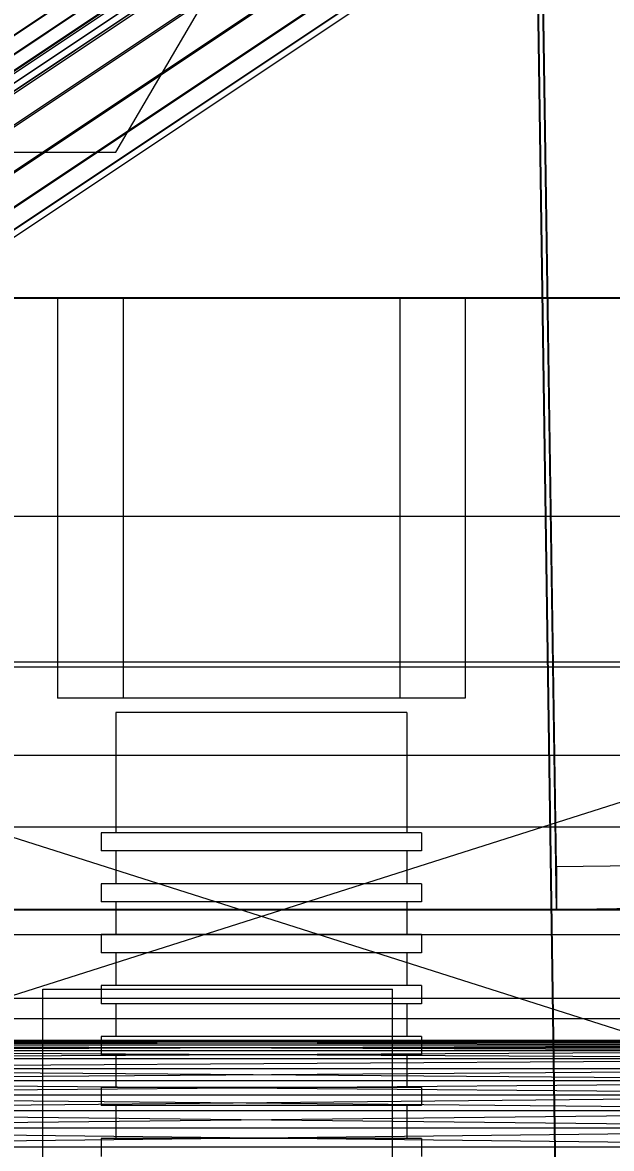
# Model space of a CAD drawing. Header units: millimetres. Extents: x -1970 to 34302, y -65268 to 6837.
# Drawn here: x 287.2 to 368.1, y -33816.9 to -33662.2 of the extents above; entities that cross this region are included whole.
import ezdxf

# ---------------------------------------------------------------- set-up
doc = ezdxf.new("R2010")
doc.units = ezdxf.units.MM
for name, color, linetype, lineweight in [('COTAS_O', 1, 'Continuous', 0), ('frontal_briquetadora', 7, 'Continuous', 0), ('frontal_C01', 7, 'Continuous', 0), ('frontal_C02', 7, 'Continuous', 0), ('frontal_dos-mix', 7, 'Continuous', 0), ('frontal_mezcladora', 7, 'Continuous', 0)]:
    doc.layers.add(name, color=color, linetype=linetype, lineweight=lineweight)
doc.dimstyles.new('R19_100', dxfattribs={"dimtxt": 250, "dimasz": 150, "dimexe": 150, "dimexo": 80, "dimgap": 100, "dimtad": 1, "dimtih": 1, "dimtoh": 1, "dimdsep": 46, "dimcen": 0.09, "dimadec": 0, "dimazin": 0, "dimtfac": 1, "dimtdec": 4, "dimtofl": 0, "dimtmove": 0, "dimatfit": 3, "dimfxl": 1, "dimtolj": 1, "dimtzin": 0, "dimarcsym": 0})

# ---------------------------------------------------------------- blocks, each defined once
blk = doc.blocks.new('*D35')
at = {"layer": 'COTAS_O', "color": 0, "lineweight": -2, "transparency": 16777216}
for p, q in [((-1725, -34320), (-1725, -33550)), ((1725, -34320), (1725, -33550)), ((-1575, -33700), (1575, -33700))]:
    blk.add_line(p, q, dxfattribs=at)
at = {"layer": 'COTAS_O', "color": 0, "transparency": 16777216}
for points in [[(-1575, -33675), (-1575, -33725), (-1725, -33700)], [(1575, -33675), (1575, -33725), (1725, -33700)]]:
    blk.add_solid(points, dxfattribs=at)
at = {"layer": 'Defpoints', "color": 0, "transparency": 16777216}
for p in [(1725, -33700), (-1725, -34400), (1725, -34400)]:
    blk.add_point(p, dxfattribs=at)

msp = doc.modelspace()

# ---------------------------------------------------------------- linework, layer by layer
at = {"layer": 'frontal_briquetadora'}
for p, q in [((292, -33700), (348, -33700)), ((292, -33700), (292, -33755)), ((339, -33700), (301, -33700)), ((301, -33700), (301, -33755)), ((339, -33700), (339, -33755)), ((348, -33700), (348, -33755)), ((430, -33820), (210, -33750)), ((210, -33750), (430, -33750)), ((430, -33750), (210, -33820)), ((348, -33755), (292, -33755)), ((339, -33755), (301, -33755)), ((301.981, -33757), (300, -33757)), ((300, -33757), (300, -33773.5)), ((307.53, -33757), (301.981, -33757)), ((315.55, -33757), (307.53, -33757)), ((324.45, -33757), (315.55, -33757)), ((332.47, -33757), (324.45, -33757)), ((338.019, -33757), (332.47, -33757)), ((340, -33757), (338.019, -33757)), ((340, -33757), (340, -33773.5)), ((300.179, -33773.5), (298, -33773.5)), ((298, -33773.5), (298, -33776)), ((301.981, -33773.5), (300, -33773.5)), ((306.283, -33773.5), (300.179, -33773.5)), ((307.53, -33773.5), (301.981, -33773.5)), ((315.105, -33773.5), (306.283, -33773.5)), ((315.55, -33773.5), (307.53, -33773.5)), ((324.895, -33773.5), (315.105, -33773.5)), ((324.45, -33773.5), (315.55, -33773.5)), ((332.47, -33773.5), (324.45, -33773.5)), ((333.717, -33773.5), (324.895, -33773.5)), ((338.019, -33773.5), (332.47, -33773.5)), ((339.821, -33773.5), (333.717, -33773.5)), ((340, -33773.5), (338.019, -33773.5)), ((342, -33773.5), (339.821, -33773.5)), ((342, -33773.5), (342, -33776)), ((300.179, -33776), (298, -33776)), ((301.981, -33776), (300, -33776)), ((300, -33776), (300, -33780.5)), ((306.283, -33776), (300.179, -33776)), ((307.53, -33776), (301.981, -33776)), ((315.105, -33776), (306.283, -33776)), ((315.55, -33776), (307.53, -33776)), ((324.895, -33776), (315.105, -33776)), ((324.45, -33776), (315.55, -33776)), ((332.47, -33776), (324.45, -33776)), ((333.717, -33776), (324.895, -33776)), ((338.019, -33776), (332.47, -33776)), ((339.821, -33776), (333.717, -33776)), ((340, -33776), (338.019, -33776)), ((342, -33776), (339.821, -33776)), ((340, -33776), (340, -33780.5)), ((300.179, -33780.5), (298, -33780.5)), ((298, -33780.5), (298, -33783)), ((301.981, -33780.5), (300, -33780.5)), ((306.283, -33780.5), (300.179, -33780.5)), ((307.53, -33780.5), (301.981, -33780.5)), ((315.105, -33780.5), (306.283, -33780.5)), ((315.55, -33780.5), (307.53, -33780.5)), ((324.895, -33780.5), (315.105, -33780.5)), ((324.45, -33780.5), (315.55, -33780.5)), ((332.47, -33780.5), (324.45, -33780.5)), ((333.717, -33780.5), (324.895, -33780.5)), ((338.019, -33780.5), (332.47, -33780.5)), ((339.821, -33780.5), (333.717, -33780.5)), ((340, -33780.5), (338.019, -33780.5)), ((342, -33780.5), (339.821, -33780.5)), ((342, -33780.5), (342, -33783)), ((300.179, -33783), (298, -33783)), ((301.981, -33783), (300, -33783)), ((300, -33783), (300, -33787.5)), ((306.283, -33783), (300.179, -33783)), ((307.53, -33783), (301.981, -33783)), ((315.105, -33783), (306.283, -33783)), ((315.55, -33783), (307.53, -33783)), ((324.895, -33783), (315.105, -33783)), ((324.45, -33783), (315.55, -33783)), ((332.47, -33783), (324.45, -33783)), ((333.717, -33783), (324.895, -33783)), ((338.019, -33783), (332.47, -33783)), ((339.821, -33783), (333.717, -33783)), ((340, -33783), (338.019, -33783)), ((342, -33783), (339.821, -33783)), ((340, -33783), (340, -33787.5)), ((300.179, -33787.5), (298, -33787.5)), ((298, -33787.5), (298, -33790)), ((301.981, -33787.5), (300, -33787.5)), ((306.283, -33787.5), (300.179, -33787.5)), ((307.53, -33787.5), (301.981, -33787.5)), ((315.105, -33787.5), (306.283, -33787.5)), ((315.55, -33787.5), (307.53, -33787.5)), ((324.895, -33787.5), (315.105, -33787.5)), ((324.45, -33787.5), (315.55, -33787.5)), ((332.47, -33787.5), (324.45, -33787.5)), ((333.717, -33787.5), (324.895, -33787.5)), ((338.019, -33787.5), (332.47, -33787.5)), ((339.821, -33787.5), (333.717, -33787.5)), ((340, -33787.5), (338.019, -33787.5)), ((342, -33787.5), (339.821, -33787.5)), ((342, -33787.5), (342, -33790)), ((300.179, -33790), (298, -33790)), ((301.981, -33790), (300, -33790)), ((300, -33790), (300, -33794.5)), ((306.283, -33790), (300.179, -33790)), ((307.53, -33790), (301.981, -33790)), ((315.105, -33790), (306.283, -33790)), ((315.55, -33790), (307.53, -33790)), ((324.895, -33790), (315.105, -33790)), ((324.45, -33790), (315.55, -33790)), ((332.47, -33790), (324.45, -33790)), ((333.717, -33790), (324.895, -33790)), ((338.019, -33790), (332.47, -33790)), ((339.821, -33790), (333.717, -33790)), ((340, -33790), (338.019, -33790)), ((342, -33790), (339.821, -33790)), ((340, -33790), (340, -33794.5)), ((290, -33795), (338, -33795)), ((290, -33845), (290, -33795)), ((300.179, -33794.5), (298, -33794.5)), ((298, -33794.5), (298, -33797)), ((301.981, -33794.5), (300, -33794.5)), ((306.283, -33794.5), (300.179, -33794.5)), ((307.53, -33794.5), (301.981, -33794.5)), ((315.105, -33794.5), (306.283, -33794.5)), ((315.55, -33794.5), (307.53, -33794.5)), ((324.895, -33794.5), (315.105, -33794.5)), ((324.45, -33794.5), (315.55, -33794.5)), ((332.47, -33794.5), (324.45, -33794.5)), ((333.717, -33794.5), (324.895, -33794.5)), ((338.019, -33794.5), (332.47, -33794.5)), ((339.821, -33794.5), (333.717, -33794.5)), ((338, -33845), (338, -33795)), ((340, -33794.5), (338.019, -33794.5)), ((342, -33794.5), (339.821, -33794.5)), ((342, -33794.5), (342, -33797)), ((300.179, -33797), (298, -33797)), ((301.981, -33797), (300, -33797)), ((300, -33797), (300, -33801.5)), ((306.283, -33797), (300.179, -33797)), ((307.53, -33797), (301.981, -33797)), ((315.105, -33797), (306.283, -33797)), ((315.55, -33797), (307.53, -33797)), ((324.895, -33797), (315.105, -33797)), ((324.45, -33797), (315.55, -33797)), ((332.47, -33797), (324.45, -33797)), ((333.717, -33797), (324.895, -33797)), ((338.019, -33797), (332.47, -33797)), ((339.821, -33797), (333.717, -33797)), ((340, -33797), (338.019, -33797)), ((342, -33797), (339.821, -33797)), ((340, -33797), (340, -33801.5)), ((430, -33802.05), (210, -33802.209)), ((430, -33802.05), (210, -33802.05)), ((430, -33802.209), (210, -33802.05)), ((300.179, -33801.5), (298, -33801.5)), ((298, -33801.5), (298, -33804)), ((301.981, -33801.5), (300, -33801.5)), ((306.283, -33801.5), (300.179, -33801.5)), ((307.53, -33801.5), (301.981, -33801.5)), ((315.105, -33801.5), (306.283, -33801.5)), ((315.55, -33801.5), (307.53, -33801.5)), ((324.895, -33801.5), (315.105, -33801.5)), ((324.45, -33801.5), (315.55, -33801.5)), ((332.47, -33801.5), (324.45, -33801.5)), ((333.717, -33801.5), (324.895, -33801.5)), ((338.019, -33801.5), (332.47, -33801.5)), ((339.821, -33801.5), (333.717, -33801.5)), ((340, -33801.5), (338.019, -33801.5)), ((342, -33801.5), (339.821, -33801.5)), ((342, -33801.5), (342, -33804)), ((480, -33803.052), (200, -33803.052)), ((430, -33802.209), (210, -33802.684)), ((430, -33802.209), (210, -33802.209)), ((430, -33802.684), (210, -33802.209)), ((430, -33802.684), (210, -33803.471)), ((430, -33802.684), (210, -33802.684)), ((430, -33803.471), (210, -33802.684)), ((430, -33803.471), (210, -33804.562)), ((430, -33803.471), (210, -33803.471)), ((430, -33804.562), (210, -33803.471)), ((430, -33804.562), (210, -33805.946)), ((430, -33804.562), (210, -33804.562)), ((300.179, -33804), (298, -33804)), ((301.981, -33804), (300, -33804)), ((300, -33804), (300, -33808.5)), ((306.283, -33804), (300.179, -33804)), ((307.53, -33804), (301.981, -33804)), ((315.105, -33804), (306.283, -33804)), ((315.55, -33804), (307.53, -33804)), ((324.895, -33804), (315.105, -33804)), ((324.45, -33804), (315.55, -33804)), ((332.47, -33804), (324.45, -33804)), ((333.717, -33804), (324.895, -33804)), ((338.019, -33804), (332.47, -33804)), ((339.821, -33804), (333.717, -33804)), ((340, -33804), (338.019, -33804)), ((342, -33804), (339.821, -33804)), ((340, -33804), (340, -33808.5)), ((430, -33805.946), (210, -33807.611)), ((430, -33805.946), (210, -33805.946)), ((430, -33807.611), (210, -33805.946)), ((430, -33807.611), (210, -33809.54)), ((430, -33807.611), (210, -33807.611)), ((210, -33807.611), (430, -33809.54)), ((430, -33809.54), (210, -33811.715)), ((430, -33809.54), (210, -33809.54)), ((210, -33809.54), (430, -33811.715)), ((300.179, -33808.5), (298, -33808.5)), ((298, -33808.5), (298, -33811)), ((301.981, -33808.5), (300, -33808.5)), ((306.283, -33808.5), (300.179, -33808.5)), ((307.53, -33808.5), (301.981, -33808.5)), ((315.105, -33808.5), (306.283, -33808.5)), ((315.55, -33808.5), (307.53, -33808.5)), ((324.895, -33808.5), (315.105, -33808.5)), ((324.45, -33808.5), (315.55, -33808.5)), ((332.47, -33808.5), (324.45, -33808.5)), ((333.717, -33808.5), (324.895, -33808.5)), ((338.019, -33808.5), (332.47, -33808.5)), ((339.821, -33808.5), (333.717, -33808.5)), ((340, -33808.5), (338.019, -33808.5)), ((342, -33808.5), (339.821, -33808.5)), ((342, -33808.5), (342, -33811)), ((300.179, -33811), (298, -33811)), ((301.981, -33811), (300, -33811)), ((300, -33811), (300, -33815.5)), ((306.283, -33811), (300.179, -33811)), ((307.53, -33811), (301.981, -33811)), ((315.105, -33811), (306.283, -33811)), ((315.55, -33811), (307.53, -33811)), ((324.895, -33811), (315.105, -33811)), ((324.45, -33811), (315.55, -33811)), ((332.47, -33811), (324.45, -33811)), ((333.717, -33811), (324.895, -33811)), ((338.019, -33811), (332.47, -33811)), ((339.821, -33811), (333.717, -33811)), ((340, -33811), (338.019, -33811)), ((342, -33811), (339.821, -33811)), ((340, -33811), (340, -33815.5)), ((430, -33811.715), (210, -33811.715)), ((210, -33814.115), (430, -33811.715)), ((210, -33811.715), (430, -33814.115)), ((430, -33814.115), (210, -33814.115)), ((210, -33816.716), (430, -33814.115)), ((210, -33814.115), (430, -33816.716)), ((300.179, -33815.5), (298, -33815.5)), ((298, -33815.5), (298, -33818)), ((301.981, -33815.5), (300, -33815.5)), ((306.283, -33815.5), (300.179, -33815.5)), ((307.53, -33815.5), (301.981, -33815.5)), ((315.105, -33815.5), (306.283, -33815.5)), ((315.55, -33815.5), (307.53, -33815.5)), ((324.895, -33815.5), (315.105, -33815.5)), ((324.45, -33815.5), (315.55, -33815.5)), ((332.47, -33815.5), (324.45, -33815.5)), ((333.717, -33815.5), (324.895, -33815.5)), ((338.019, -33815.5), (332.47, -33815.5)), ((339.821, -33815.5), (333.717, -33815.5)), ((340, -33815.5), (338.019, -33815.5)), ((342, -33815.5), (339.821, -33815.5)), ((342, -33815.5), (342, -33818)), ((430, -33816.716), (210, -33816.716))]:
    msp.add_line(p, q, dxfattribs=at)
at = {"layer": 'frontal_C01'}
for p, q in [((148.779, -33755.557), (362.578, -33612.879)), ((146.218, -33757.158), (360.017, -33614.481)), ((149.85, -33757.446), (363.648, -33614.769)), ((147.554, -33758.882), (361.352, -33616.204)), ((150.672, -33759.129), (364.471, -33616.452)), ((148.798, -33760.302), (362.596, -33617.624)), ((151.191, -33760.492), (364.989, -33617.814)), ((149.865, -33761.32), (363.664, -33618.643)), ((150.683, -33761.869), (364.482, -33619.191)), ((151.196, -33761.91), (364.995, -33619.232)), ((151.369, -33761.44), (365.168, -33618.762)), ((168.21, -33747.791), (352.519, -33624.793)), ((160.982, -33752.31), (345.291, -33629.312)), ((171.232, -33753.123), (355.541, -33630.125)), ((360.514, -33824.134), (357.646, -33631.134)), ((164.752, -33757.175), (349.061, -33634.177)), ((173.554, -33757.873), (357.863, -33634.875)), ((168.263, -33761.182), (352.572, -33638.183)), ((360.514, -33830.222), (357.646, -33637.222)), ((175.016, -33761.717), (359.326, -33638.719)), ((171.275, -33764.057), (355.584, -33641.058)), ((173.584, -33765.604), (357.893, -33642.606)), ((175.032, -33765.719), (359.341, -33642.721)), ((175.521, -33764.393), (359.83, -33641.395)), ((-450, -33750.719), (450, -33750.719)), ((450, -33762.894), (-450, -33762.894)), ((450, -33784.058), (-450, -33784.058)), ((-450, -33796.233), (450, -33796.233))]:
    msp.add_line(p, q, dxfattribs=at)
at = {"layer": 'frontal_C02'}
for p, q in [((360.514, -33778.191), (357.646, -33584.424)), ((360.514, -33784.037), (357.646, -33590.27)), ((-425, -33772.681), (425, -33772.681)), ((378.512, -33777.948), (360.514, -33778.191)), ((360.514, -33778.191), (360.514, -33784.037)), ((425, -33784.157), (-425, -33784.157)), ((360.514, -33784.037), (378.512, -33783.793)), ((425, -33787.528), (-425, -33787.528)), ((-425, -33799.004), (425, -33799.004))]:
    msp.add_line(p, q, dxfattribs=at)
at = {"layer": 'frontal_dos-mix'}
msp.add_line((375, -33700), (125, -33700), dxfattribs=at)
at = {"layer": 'frontal_mezcladora'}
for p, q in [((300, -33680), (575, -33210)), ((-300, -33680), (300, -33680)), ((-650, -33700), (650, -33700)), ((-650, -33730), (650, -33730)), ((-625, -33730), (625, -33730))]:
    msp.add_line(p, q, dxfattribs=at)

# ---------------------------------------------------------------- dimensions: what is measured, and where the dimension line sits
at = {"layer": 'COTAS_O'}
dim = msp.add_aligned_dim(p1=(-1725, -34400), p2=(1725, -34400), distance=700, text='<> O', dimstyle='R19_100', dxfattribs=at)
dim.commit()
dim.dimension.update_dxf_attribs({"geometry": '*D35', "text_midpoint": (0, -33700)})

doc.saveas('drawing.dxf')
